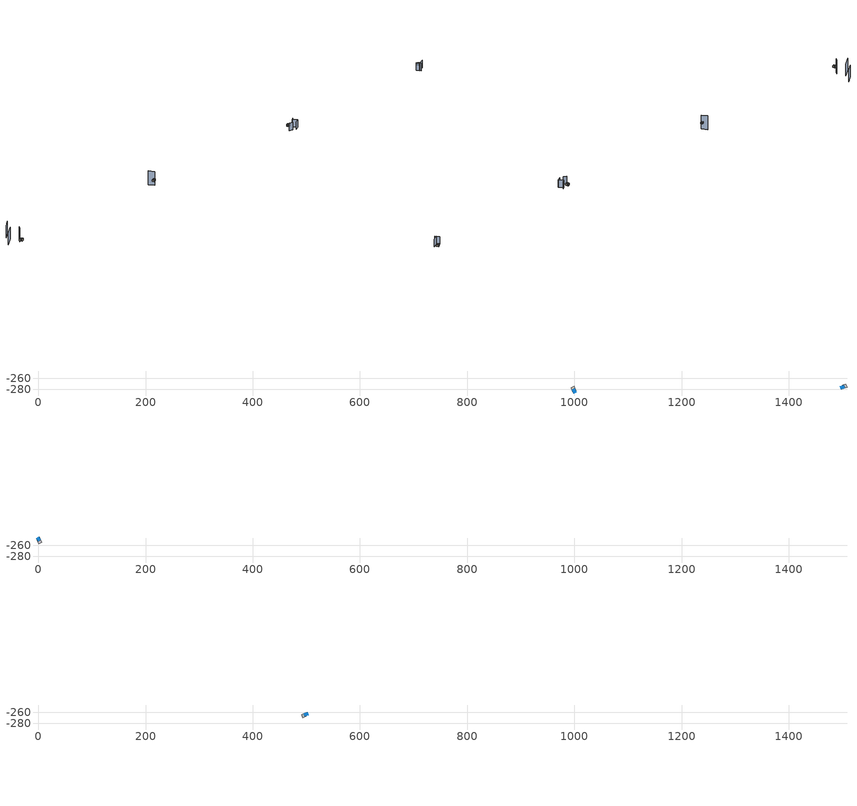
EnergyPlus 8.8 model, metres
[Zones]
2Perim
 floor adiabatic (115mmSandLimeBrick): 997.21,-284.71 995.51,-280.82 1001,-278.41 1002.71,-282.31 z4.61
 wall outside (U0-5): 997.21,-284.71 1002.71,-282.31 z4.61:9.23
 wall to 2Core (115mmSandLimeBrick): 1001,-278.41 995.51,-280.82 z4.61:9.23
 wall adiabatic (115mmSandLimeBrick): 1002.71,-282.31 1001,-278.41 / 995.51,-280.82 997.21,-284.71 z4.61:9.23
 window (Single): 997.3,-284.67 1002.62,-282.35 z5.46:8.33
 ceiling adiabatic (115mmSandLimeBrick): 997.21,-284.71 1002.71,-282.31 1001.34,-279.19 995.85,-281.6 z9.23
 roof outside (U0-4): 995.85,-281.6 1001.34,-279.19 1001,-278.41 995.51,-280.82 z9.23
2Core
 floor adiabatic (115mmSandLimeBrick): 995.51,-280.82 993.95,-277.25 999.45,-274.85 1001,-278.41 z4.61
 wall adiabatic (115mmSandLimeBrick): 1001,-278.41 999.45,-274.85 993.95,-277.25 995.51,-280.82 z4.61:9.23
 ceiling adiabatic (115mmSandLimeBrick): 995.51,-280.82 1001,-278.41 999.76,-275.56 994.26,-277.97 z9.23
 roof outside (U0-4): 994.26,-277.97 999.76,-275.56 999.45,-274.85 993.95,-277.25 z9.23
3Perim
 floor adiabatic (115mmSandLimeBrick): 1498.9,-273.75 1502.8,-272.05 1505.19,-277.56 1501.28,-279.25 z4.61
 wall outside (U0-5): 1498.9,-273.75 1501.28,-279.25 z4.61:9.23
 wall to 3Core (115mmSandLimeBrick): 1505.19,-277.56 1502.8,-272.05 z4.61:9.23
 wall adiabatic (115mmSandLimeBrick): 1501.28,-279.25 1505.19,-277.56 / 1502.8,-272.05 1498.9,-273.75 z4.61:9.23
 window (Single): 1498.94,-273.84 1501.24,-279.16 z5.46:8.33
 ceiling adiabatic (115mmSandLimeBrick): 1498.9,-273.75 1501.28,-279.25 1504.41,-277.9 1502.02,-272.39 z9.23
 roof outside (U0-4): 1502.02,-272.39 1504.41,-277.9 1505.19,-277.56 1502.8,-272.05 z9.23
3Core
 floor adiabatic (115mmSandLimeBrick): 1502.8,-272.05 1506.37,-270.51 1508.75,-276.01 1505.19,-277.56 z4.61
 wall adiabatic (115mmSandLimeBrick): 1505.19,-277.56 1508.75,-276.01 1506.37,-270.51 1502.8,-272.05 z4.61:9.23
 ceiling adiabatic (115mmSandLimeBrick): 1502.8,-272.05 1505.19,-277.56 1508.04,-276.32 1505.66,-270.82 z9.23
 roof outside (U0-4): 1505.66,-270.82 1508.04,-276.32 1508.75,-276.01 1506.37,-270.51 z9.23
0Perim
 floor adiabatic (115mmSandLimeBrick): 2.79,-246.73 4.48,-250.63 -1.03,-253.01 -2.71,-249.11 z9.23
 wall outside (U0-5): 2.79,-246.73 -2.71,-249.11 z9.23:13.84
 wall to 0Core (115mmSandLimeBrick): -1.03,-253.01 4.48,-250.63 z9.23:13.84
 wall adiabatic (115mmSandLimeBrick): -2.71,-249.11 -1.03,-253.01 / 4.48,-250.63 2.79,-246.73 z9.23:13.84
 window (Single): 2.7,-246.77 -2.62,-249.07 z10.08:12.94
 ceiling adiabatic (115mmSandLimeBrick): 2.79,-246.73 -2.71,-249.11 -1.36,-252.23 4.14,-249.85 z13.84
 roof outside (U0-4): 4.14,-249.85 -1.36,-252.23 -1.03,-253.01 4.48,-250.63 z13.84
0Core
 floor adiabatic (115mmSandLimeBrick): 4.48,-250.63 6.02,-254.2 0.52,-256.58 -1.03,-253.01 z9.23
 wall adiabatic (115mmSandLimeBrick): -1.03,-253.01 0.52,-256.58 6.02,-254.2 4.48,-250.63 z9.23:13.84
 ceiling adiabatic (115mmSandLimeBrick): 4.48,-250.63 -1.03,-253.01 0.21,-255.87 5.71,-253.49 z13.84
 roof outside (U0-4): 5.71,-253.49 0.21,-255.87 0.52,-256.58 6.02,-254.2 z13.84
1Perim
 floor adiabatic (115mmSandLimeBrick): 501.1,-266.39 497.19,-268.07 494.81,-262.57 498.72,-260.88 z13.84
 wall outside (U0-5): 501.1,-266.39 498.72,-260.88 z13.84:18.46
 wall to 1Core (115mmSandLimeBrick): 494.81,-262.57 497.19,-268.07 z13.84:18.46
 wall adiabatic (115mmSandLimeBrick): 498.72,-260.88 494.81,-262.57 / 497.19,-268.07 501.1,-266.39 z13.84:18.46
 window (Single): 501.06,-266.29 498.76,-260.97 z14.69:17.56
 ceiling adiabatic (115mmSandLimeBrick): 501.1,-266.39 498.72,-260.88 495.59,-262.23 497.97,-267.74 z18.46
 roof outside (U0-4): 497.97,-267.74 495.59,-262.23 494.81,-262.57 497.19,-268.07 z18.46
1Core
 floor adiabatic (115mmSandLimeBrick): 497.19,-268.07 493.62,-269.62 491.25,-264.11 494.81,-262.57 z13.84
 wall adiabatic (115mmSandLimeBrick): 494.81,-262.57 491.25,-264.11 493.62,-269.62 497.19,-268.07 z13.84:18.46
 ceiling adiabatic (115mmSandLimeBrick): 497.19,-268.07 494.81,-262.57 491.96,-263.8 494.34,-269.31 z18.46
 roof outside (U0-4): 494.34,-269.31 491.96,-263.8 491.25,-264.11 493.62,-269.62 z18.46
shading: 14.25,-233.48 9.62,-240.68 / 493.25,-249.76 500.83,-264.91 z0:37.86; 6.34,-197 32.7,-178.82 / -24.75,-230.51 7.92,-209.47 z0:31.25; 994.34,-298.38 984.91,-294.58 / 1014.62,-280.73 1009.4,-282.98 / 1009.4,-282.98 1015.04,-296.04 / 1015.04,-296.04 1003.71,-300.93 / 1489.03,-297.48 1483.99,-285.81 / 1504.63,-287 1487.65,-294.31 z0:20.57
[Site:GroundTemperature:BuildingSurface]
14, 14, 14, 14, 14, 14, 14, 14, 14, 14, 14, 14
[Site:GroundReflectance]
0.2, 0.2, 0.2, 0.2, 0.2, 0.2, 0.2, 0.2, 0.2, 0.2, 0.2, 0.2
[Site:GroundReflectance:SnowModifier]
1, 1
[Building]
Building: North Axis {deg}=0; Terrain=Suburbs; Loads Convergence Tolerance Value=.04; Temperature Convergence Tolerance Value {deltaC}=.4; Solar Distribution=MinimalShadowing; Maximum Number of Warmup Days=25
[Construction]
115mmSandLimeBrick: Plaster_0.005_115mmSandLimeBrick, Sand-Lime Brick_0.08_115mmSandLimeBrick, Plaster_0.08_115mmSandLimeBrick
U0-5: XPS Board_0.01_U0-5, General Concrete_0.2_U0-5
U0-4: XPS Board_0.06_U0-4, General Concrete_0.2_U0-4
Single: Generic Clear Glass 6mm_0.006_Single
[Material] Roughness=Rough; Thermal Absorptance=0.9
Name | Thickness {m} | Conductivity {W/m-K} | Density {kg/m3} | Specific Heat {J/kg-K} | Solar Absorptance | Visible Absorptance
Plaster_0.005_115mmSandLimeBrick | 0.005 | 1 | 2000 | 1130 | 0.6 | 0.6
Sand-Lime Brick_0.08_115mmSandLimeBrick | 0.08 | 0.56 | 1200 | 1000 | 0.6 | 0.6
Plaster_0.08_115mmSandLimeBrick | 0.08 | 1 | 2000 | 1130 | 0.6 | 0.6
XPS Board_0.01_U0-5 | 0.01 | 0.034 | 35 | 1400 | 0.6 | 0.6
General Concrete_0.2_U0-5; General Concrete_0.2_U0-4 | 0.2 | 2 | 2400 | 950 | 0.7 | 0.7
XPS Board_0.06_U0-4 | 0.06 | 0.034 | 35 | 1400 | 0.6 | 0.6
[WindowMaterial:Glazing]
Generic Clear Glass 6mm_0.006_Single: Optical Data Type=SpectralAverage; Window Glass Spectral Data Set=SpectralAverage; Thickness {m}=0.006; Solar Transmittance at Normal Incidence=0.68; Front Side Solar Reflectance at Normal Incidence=0.09; Back Side Solar Reflectance at Normal Incidence=0.1; Visible Transmittance at Normal Incidence=0.81; Front Side Visible Reflectance at Normal Incidence=0.11; Back Side Visible Reflectance at Normal Incidence=0.12; Infrared Transmittance at Normal Incidence=0; Front Side Infrared Hemispherical Emissivity=0.2; Back Side Infrared Hemispherical Emissivity=0.2; Conductivity {W/m-K}=0.9; Dirt Correction Factor for Solar and Visible Transmittance=1
[EnergyManagementSystem:Sensor]
Name | Output:Variable or Output:Meter Index Key | Output:Variable or Output:Meter
OutdoorTemp | Environment | Site Outdoor Air Drybulb Temperature
OutdoorRelHumid | Environment | Site Outdoor Air Relative Humidity
USRNATVENT_0Perim; USRNATVENT_1Perim; USRNATVENT_2Perim; USRNATVENT_3Perim | AllOff | Schedule Value
[Zone] Type=1; Multiplier=1; Zone Inside Convection Algorithm=TARP; Zone Outside Convection Algorithm=DOE-2
Name | Volume {m3} | Floor Area {m2}
0Perim; 1Perim; 2Perim; 3Perim | 117.785 | 25.5276
0Core; 1Core; 2Core; 3Core | 107.594 | 23.3188
[People] Number of People Schedule=AllOn; Number of People Calculation Method=People/Area; People per Zone Floor Area {person/m2}=0.5; Fraction Radiant=0.3; Sensible Heat Fraction=AUTOCALCULATE; Carbon Dioxide Generation Rate {m3/s-W}=3.82e-08; Enable ASHRAE 55 Comfort Warnings=No; Mean Radiant Temperature Calculation Type=ZoneAveraged; Clothing Insulation Calculation Method=DynamicClothingModelASHRAE55; Thermal Comfort Model 1 Type=AdaptiveASH55
Name | Zone or ZoneList | Activity Level Schedule | Work Efficiency Schedule | Air Velocity Schedule
People 0Perim | 0Perim | 0PerimPeopleActivity | 0PerimWorkEfficiency | 0PerimAirVelocity
People 0Core | 0Core | 0CorePeopleActivity | 0CoreWorkEfficiency | 0CoreAirVelocity
People 1Perim | 1Perim | 1PerimPeopleActivity | 1PerimWorkEfficiency | 1PerimAirVelocity
People 1Core | 1Core | 1CorePeopleActivity | 1CoreWorkEfficiency | 1CoreAirVelocity
People 2Perim | 2Perim | 2PerimPeopleActivity | 2PerimWorkEfficiency | 2PerimAirVelocity
People 2Core | 2Core | 2CorePeopleActivity | 2CoreWorkEfficiency | 2CoreAirVelocity
People 3Perim | 3Perim | 3PerimPeopleActivity | 3PerimWorkEfficiency | 3PerimAirVelocity
People 3Core | 3Core | 3CorePeopleActivity | 3CoreWorkEfficiency | 3CoreAirVelocity
[ElectricEquipment] Schedule=AllOn; Design Level Calculation Method=Watts/Area; Watts per Zone Floor Area {W/m2}=35; Fraction Latent=0; Fraction Radiant=.2; Fraction Lost=0
Name | Zone or ZoneList
0Perim Equipment 1 | 0Perim
0Core Equipment 1 | 0Core
1Perim Equipment 1 | 1Perim
1Core Equipment 1 | 1Core
2Perim Equipment 1 | 2Perim
2Core Equipment 1 | 2Core
3Perim Equipment 1 | 3Perim
3Core Equipment 1 | 3Core
[Lights] Schedule=AllOn; Design Level Calculation Method=Watts/Area; Watts per Zone Floor Area {W/m2}=15; Return Air Fraction=0; Fraction Radiant=.42; Fraction Visible=.18; Fraction Replaceable=1
Name | Zone or ZoneList
0Perim General lighting | 0Perim
0Core General lighting | 0Core
1Perim General lighting | 1Perim
1Core General lighting | 1Core
2Perim General lighting | 2Perim
2Core General lighting | 2Core
3Perim General lighting | 3Perim
3Core General lighting | 3Core
[ZoneControl:Thermostat]
Name | Zone or ZoneList | Control Type Schedule | Control 1
0Perim Thermostat | 0Perim | 0PerimZoneControlTypeSched | Dual Setpoint - Zone 0Perim
0Core Thermostat | 0Core | 0CoreZoneControlTypeSched | Dual Setpoint - Zone 0Core
1Perim Thermostat | 1Perim | 1PerimZoneControlTypeSched | Dual Setpoint - Zone 1Perim
1Core Thermostat | 1Core | 1CoreZoneControlTypeSched | Dual Setpoint - Zone 1Core
2Perim Thermostat | 2Perim | 2PerimZoneControlTypeSched | Dual Setpoint - Zone 2Perim
2Core Thermostat | 2Core | 2CoreZoneControlTypeSched | Dual Setpoint - Zone 2Core
3Perim Thermostat | 3Perim | 3PerimZoneControlTypeSched | Dual Setpoint - Zone 3Perim
3Core Thermostat | 3Core | 3CoreZoneControlTypeSched | Dual Setpoint - Zone 3Core
[ThermostatSetpoint:DualSetpoint]
Name | Heating Setpoint Temperature Schedule | Cooling Setpoint Temperature Schedule
Dual Setpoint - Zone 0Perim | 0PerimHeating_SP_Sch | 0PerimCooling_SP_Sch
Dual Setpoint - Zone 0Core | 0CoreHeating_SP_Sch | 0CoreCooling_SP_Sch
Dual Setpoint - Zone 1Perim | 1PerimHeating_SP_Sch | 1PerimCooling_SP_Sch
Dual Setpoint - Zone 1Core | 1CoreHeating_SP_Sch | 1CoreCooling_SP_Sch
Dual Setpoint - Zone 2Perim | 2PerimHeating_SP_Sch | 2PerimCooling_SP_Sch
Dual Setpoint - Zone 2Core | 2CoreHeating_SP_Sch | 2CoreCooling_SP_Sch
Dual Setpoint - Zone 3Perim | 3PerimHeating_SP_Sch | 3PerimCooling_SP_Sch
Dual Setpoint - Zone 3Core | 3CoreHeating_SP_Sch | 3CoreCooling_SP_Sch
[Zone equipment]
0Perim: 0Perim Ideal Loads Air
0Core: 0Core Ideal Loads Air
1Perim: 1Perim Ideal Loads Air
1Core: 1Core Ideal Loads Air
2Perim: 2Perim Ideal Loads Air
2Core: 2Core Ideal Loads Air
3Perim: 3Perim Ideal Loads Air
3Core: 3Core Ideal Loads Air
[ZoneHVAC:IdealLoadsAirSystem] Maximum Heating Supply Air Temperature {C}=30; Minimum Cooling Supply Air Temperature {C}=18; Maximum Heating Supply Air Humidity Ratio {kgWater/kgDryAir}=0.01; Minimum Cooling Supply Air Humidity Ratio {kgWater/kgDryAir}=0.008; Heating Limit=NoLimit; Maximum Heating Air Flow Rate {m3/s}=100; Cooling Limit=NoLimit; Maximum Cooling Air Flow Rate {m3/s}=100; Heating Availability Schedule=AllOn; Cooling Availability Schedule=AllOn; Dehumidification Control Type=None; Humidification Control Type=None; Demand Controlled Ventilation Type=OccupancySchedule; Outdoor Air Economizer Type=NoEconomizer; Heat Recovery Type=None; Sensible Heat Recovery Effectiveness=0.7; Latent Heat Recovery Effectiveness=0.65
Name | Design Specification Outdoor Air Object
0Perim Ideal Loads Air | 0PerimMinFreshAir
0Core Ideal Loads Air | 0CoreMinFreshAir
1Perim Ideal Loads Air | 1PerimMinFreshAir
1Core Ideal Loads Air | 1CoreMinFreshAir
2Perim Ideal Loads Air | 2PerimMinFreshAir
2Core Ideal Loads Air | 2CoreMinFreshAir
3Perim Ideal Loads Air | 3PerimMinFreshAir
3Core Ideal Loads Air | 3CoreMinFreshAir
[DesignSpecification:OutdoorAir] Outdoor Air Method=Sum; Outdoor Air Flow per Person {m3/s-person}=0.002; Outdoor Air Flow per Zone Floor Area {m3/s-m2}=0.002; Outdoor Air Schedule=AllOn
0PerimMinFreshAir; 0CoreMinFreshAir; 1PerimMinFreshAir; 1CoreMinFreshAir; 2PerimMinFreshAir; 2CoreMinFreshAir; 3PerimMinFreshAir; 3CoreMinFreshAir
[ZoneVentilation:DesignFlowRate] Schedule=AllOn; Design Flow Rate Calculation Method=AirChanges/Hour; Air Changes per Hour {1/hr}=0; Ventilation Type=NATURAL; Fan Pressure Rise {Pa}=0; Fan Total Efficiency=1; Constant Term Coefficient=1; Temperature Term Coefficient=0; Velocity Term Coefficient=0; Velocity Squared Term Coefficient=0; Minimum Indoor Temperature {C}=18; Delta Temperature {deltaC}=1; Maximum Wind Speed {m/s}=40
Name | Zone or ZoneList
0Perim ScheduledVent | 0Perim
1Perim ScheduledVent | 1Perim
2Perim ScheduledVent | 2Perim
3Perim ScheduledVent | 3Perim
[EnergyManagementSystem:Actuator] Actuated Component Type=Schedule:Constant; Actuated Component Control Type=Schedule Value
Name | Actuated Component Unique
NATVENT_AVAIL_SCHED_ACTUATOR_0Perim | NATVENT_AVAIL_SCHED_0Perim
NATVENT_AVAIL_SCHED_ACTUATOR_1Perim | NATVENT_AVAIL_SCHED_1Perim
NATVENT_AVAIL_SCHED_ACTUATOR_2Perim | NATVENT_AVAIL_SCHED_2Perim
NATVENT_AVAIL_SCHED_ACTUATOR_3Perim | NATVENT_AVAIL_SCHED_3Perim
[EnergyManagementSystem:ProgramCallingManager]
My 0Perim_Setpoint_Schedule_Calculator_Example: BeginTimestepBeforePredictor; 0Perim_ErlEnforceBinary
My 1Perim_Setpoint_Schedule_Calculator_Example: BeginTimestepBeforePredictor; 1Perim_ErlEnforceBinary
My 2Perim_Setpoint_Schedule_Calculator_Example: BeginTimestepBeforePredictor; 2Perim_ErlEnforceBinary
My 3Perim_Setpoint_Schedule_Calculator_Example: BeginTimestepBeforePredictor; 3Perim_ErlEnforceBinary
[EnergyManagementSystem:Program]
0Perim_ErlEnforceBinary: IF (USRNATVENT_0Perim > 0); Set NATVENT_AVAIL_SCHED_ACTUATOR_0Perim = 1; ELSE; Set NATVENT_AVAIL_SCHED_ACTUATOR_0Perim = 0; ENDIF
1Perim_ErlEnforceBinary: IF (USRNATVENT_1Perim > 0); Set NATVENT_AVAIL_SCHED_ACTUATOR_1Perim = 1; ELSE; Set NATVENT_AVAIL_SCHED_ACTUATOR_1Perim = 0; ENDIF
2Perim_ErlEnforceBinary: IF (USRNATVENT_2Perim > 0); Set NATVENT_AVAIL_SCHED_ACTUATOR_2Perim = 1; ELSE; Set NATVENT_AVAIL_SCHED_ACTUATOR_2Perim = 0; ENDIF
3Perim_ErlEnforceBinary: IF (USRNATVENT_3Perim > 0); Set NATVENT_AVAIL_SCHED_ACTUATOR_3Perim = 1; ELSE; Set NATVENT_AVAIL_SCHED_ACTUATOR_3Perim = 0; ENDIF
[ZoneVentilation:WindandStackOpenArea] Opening Area {m2}=13.2884; Opening Effectiveness=0; Effective Angle {deg}=0; Height Difference {m}=0.715972; Discharge Coefficient for Opening=0.6; Minimum Indoor Temperature {C}=24; Maximum Indoor Temperature {C}=100; Delta Temperature {deltaC}=1; Minimum Outdoor Temperature {C}=22; Maximum Outdoor Temperature {C}=26; Maximum Wind Speed {m/s}=40
Name | Zone | Opening Area Fraction Schedule
0PerimNatVent_Buoy | 0Perim | NATVENT_AVAIL_SCHED_0Perim
1PerimNatVent_Buoy | 1Perim | NATVENT_AVAIL_SCHED_1Perim
2PerimNatVent_Buoy | 2Perim | NATVENT_AVAIL_SCHED_2Perim
3PerimNatVent_Buoy | 3Perim | NATVENT_AVAIL_SCHED_3Perim
[ZoneInfiltration:DesignFlowRate] Schedule=On; Design Flow Rate Calculation Method=AirChanges/Hour; Air Changes per Hour {1/hr}=2; Constant Term Coefficient=1; Temperature Term Coefficient=0; Velocity Term Coefficient=0; Velocity Squared Term Coefficient=0
Name | Zone or ZoneList
0PerimInfiltration | 0Perim
1PerimInfiltration | 1Perim
2PerimInfiltration | 2Perim
3PerimInfiltration | 3Perim
[WaterUse:Equipment]
Name | Peak Flow Rate {m3/s} | Flow Rate Fraction Schedule | Target Temperature Schedule | Hot Water Supply Temperature Schedule | Cold Water Supply Temperature Schedule
DHW 0Perim | 0 | equipOffice | DHW Supply Temperature 0Perim | DHW Supply Temperature 0Perim | DHW Mains Temperature 0Perim
DHW 0Core | 1.94324e-05 | 60HrWk | DHW Supply Temperature 0Core | DHW Supply Temperature 0Core | DHW Mains Temperature 0Core
DHW 1Perim | 0 | equipOffice | DHW Supply Temperature 1Perim | DHW Supply Temperature 1Perim | DHW Mains Temperature 1Perim
DHW 1Core | 1.94324e-05 | 60HrWk | DHW Supply Temperature 1Core | DHW Supply Temperature 1Core | DHW Mains Temperature 1Core
DHW 2Perim | 0 | equipOffice | DHW Supply Temperature 2Perim | DHW Supply Temperature 2Perim | DHW Mains Temperature 2Perim
DHW 2Core | 1.94324e-05 | 60HrWk | DHW Supply Temperature 2Core | DHW Supply Temperature 2Core | DHW Mains Temperature 2Core
DHW 3Perim | 0 | equipOffice | DHW Supply Temperature 3Perim | DHW Supply Temperature 3Perim | DHW Mains Temperature 3Perim
DHW 3Core | 1.94324e-05 | 60HrWk | DHW Supply Temperature 3Core | DHW Supply Temperature 3Core | DHW Mains Temperature 3Core
[Schedule:Constant]
On: On/Off, 1
0PerimPeopleActivity; 0CorePeopleActivity; 1PerimPeopleActivity; 1CorePeopleActivity; 2PerimPeopleActivity; 2CorePeopleActivity; 3PerimPeopleActivity; 3CorePeopleActivity: Any Number, 125.28
0PerimAirVelocity; 0CoreAirVelocity; 1PerimAirVelocity; 1CoreAirVelocity; 2PerimAirVelocity; 2CoreAirVelocity; 3PerimAirVelocity; 3CoreAirVelocity: Any Number, 0.2
0PerimWorkEfficiency; 0CoreWorkEfficiency; 1PerimWorkEfficiency; 1CoreWorkEfficiency; 2PerimWorkEfficiency; 2CoreWorkEfficiency; 3PerimWorkEfficiency; 3CoreWorkEfficiency: Any Number, 0
0PerimHeating_SP_Sch; 0PerimCooling_SP_Sch; 0CoreHeating_SP_Sch; 0CoreCooling_SP_Sch; 1PerimHeating_SP_Sch; 1PerimCooling_SP_Sch; 1CoreHeating_SP_Sch; 1CoreCooling_SP_Sch; 2PerimHeating_SP_Sch; 2PerimCooling_SP_Sch; 2CoreHeating_SP_Sch; 2CoreCooling_SP_Sch; 3PerimHeating_SP_Sch; 3PerimCooling_SP_Sch; 3CoreHeating_SP_Sch; 3CoreCooling_SP_Sch: Temperature, 24
0PerimZoneControlTypeSched; 0CoreZoneControlTypeSched; 1PerimZoneControlTypeSched; 1CoreZoneControlTypeSched; 2PerimZoneControlTypeSched; 2CoreZoneControlTypeSched; 3PerimZoneControlTypeSched; 3CoreZoneControlTypeSched: Any Number, 4
NATVENT_AVAIL_SCHED_0Perim; NATVENT_AVAIL_SCHED_1Perim; NATVENT_AVAIL_SCHED_2Perim; NATVENT_AVAIL_SCHED_3Perim: Fraction, 1
DHW Supply Temperature 0Perim; DHW Supply Temperature 0Core; DHW Supply Temperature 1Perim; DHW Supply Temperature 1Core; DHW Supply Temperature 2Perim; DHW Supply Temperature 2Core; DHW Supply Temperature 3Perim; DHW Supply Temperature 3Core: Temperature, 65
DHW Mains Temperature 0Perim; DHW Mains Temperature 0Core; DHW Mains Temperature 1Perim; DHW Mains Temperature 1Core; DHW Mains Temperature 2Perim; DHW Mains Temperature 2Core; DHW Mains Temperature 3Perim; DHW Mains Temperature 3Core: Temperature, 10
[Schedule:Year]
AllOn: AllOn, 1, 1, 12, 31
equipOffice: equipOffice, 1, 1, 12, 31
AllOff: AllOff, 1, 1, 12, 31
60HrWk: 60HrWk, 1, 1, 12, 31
[Schedule:Week:Daily]
AllOn: AllOn, AllOn, AllOn, AllOn, AllOn, AllOn, AllOn, AllOn, AllOn, AllOn, AllOn, AllOn
equipOffice: equipOfficeWeekEnd, equipOffice, equipOffice, equipOffice, equipOffice, equipOffice, equipOfficeWeekEnd, equipOfficeWeekEnd, equipOffice, equipOffice, equipOffice, equipOffice
AllOff: AllOff, AllOff, AllOff, AllOff, AllOff, AllOff, AllOff, AllOff, AllOff, AllOff, AllOff, AllOff
60HrWk: 60HrWkDay, 60HrWkDay, 60HrWkDay, 60HrWkDay, 60HrWkDay, 60HrWkDay, 60HrWkDay, 60HrWkDay, 60HrWkDay, 60HrWkDay, 60HrWkDay, 60HrWkDay
[Schedule:Day:Hourly]
AllOn: 1, 1, 1, 1, 1, 1, 1, 1, 1, 1, 1, 1, 1, 1, 1, 1, 1, 1, 1, 1, 1, 1, 1, 1
equipOffice; equipOfficeWeekEnd: 0.1, 0.1, 0.1, 0.1, 0.1, 0.1, 0.1, 0.2, 0.4, 0.6, 0.8, 0.8, 0.4, 0.6, 0.8, 0.8, 0.4, 0.2, 0.1, 0.1, 0.1, 0.1, 0.1, 0.1
AllOff: 0, 0, 0, 0, 0, 0, 0, 0, 0, 0, 0, 0, 0, 0, 0, 0, 0, 0, 0, 0, 0, 0, 0, 0
60HrWkDay: 0.2, 0.2, 0.2, 0.2, 0.2, 0.2, 0.2, 0.4, 0.8, 0.8, 1, 1, 0.8, 1, 1, 1, 0.8, 0.4, 0.2, 0.2, 0.2, 0.2, 0.2, 0.2
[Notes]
----  This file was generated with Archsim v.4.0.2.17
-------------------------ERL SENSORS--------------------------
115mmSandLimeBrick GasType: Partition
